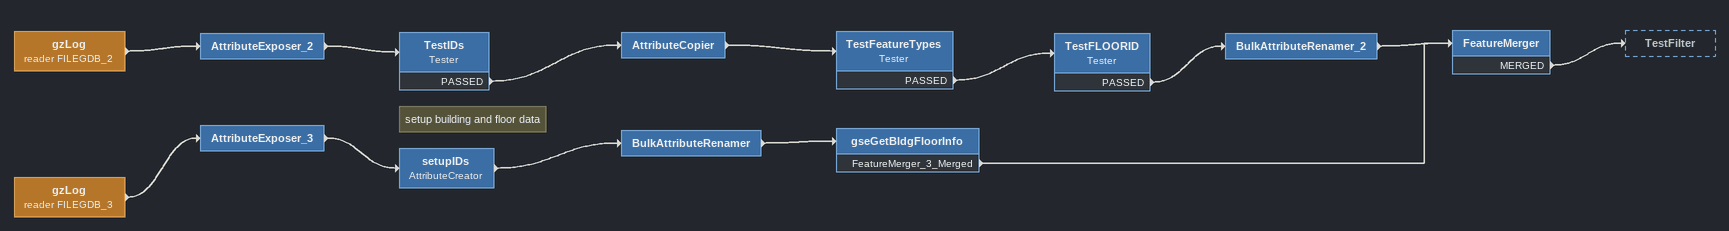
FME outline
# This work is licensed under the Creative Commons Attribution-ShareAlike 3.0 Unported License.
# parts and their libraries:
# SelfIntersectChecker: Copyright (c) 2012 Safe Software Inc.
gzLog (reader FILEGDB_2)
    -> AttributeExposer_2
AttributeExposer_2
    -> TestIDs
TestIDs: Tester
    PASSED -> AttributeCopier
AttributeCopier
    -> TestFeatureTypes
TestFeatureTypes: Tester
    PASSED -> TestFLOORID
TestFLOORID: Tester
    PASSED -> BulkAttributeRenamer_2
BulkAttributeRenamer_2
    -> FeatureMerger
gzLog (reader FILEGDB_3)
    -> AttributeExposer_3
AttributeExposer_3
    -> setupIDs
Note: setup building and floor data
setupIDs: AttributeCreator
    -> BulkAttributeRenamer
BulkAttributeRenamer
    -> gseGetBldgFloorInfo
gseGetBldgFloorInfo
    FeatureMerger_3_Merged -> FeatureMerger
FeatureMerger
    MERGED -> TestFilter
